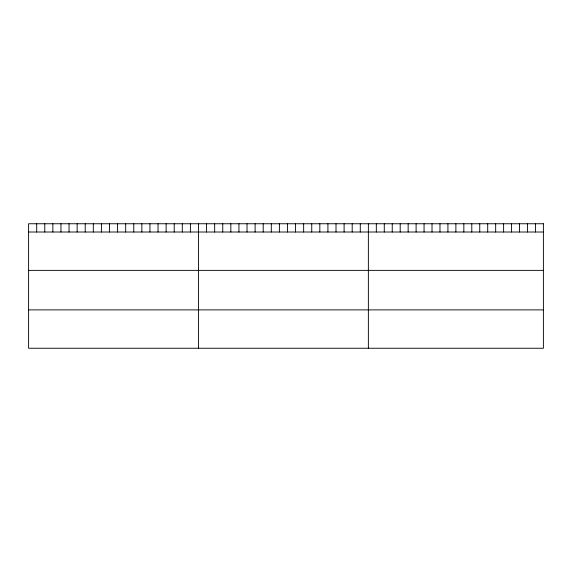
<?xml version="1.0" encoding="UTF-8"?>
<svg xmlns="http://www.w3.org/2000/svg" width="572" height="572" viewBox="0 0 572 572"><rect width="100%" height="100%" fill="white"/><g stroke="black" fill="none" stroke-linecap="round" stroke-linejoin="round"><path stroke-width="0.86" d="M28.6 232.01L543.4 232.01M28.6 270.37L543.4 270.37M28.6 309.888L543.4 309.888M535.442 223.752L535.442 232.01M527.491 223.752L527.491 232.01M519.533 223.752L519.533 232.01M511.575 223.752L511.575 232.01M503.617 223.752L503.617 232.01M495.667 223.752L495.667 232.01M487.709 223.752L487.709 232.01M479.751 223.752L479.751 232.01M471.793 223.752L471.793 232.01M463.842 223.752L463.842 232.01M455.884 223.752L455.884 232.01M447.926 223.752L447.926 232.01M439.975 223.752L439.975 232.01M432.017 223.752L432.017 232.01M424.059 223.752L424.059 232.01M416.101 223.752L416.101 232.01M408.151 223.752L408.151 232.01M400.193 223.752L400.193 232.01M392.235 223.752L392.235 232.01M384.277 223.752L384.277 232.01M376.326 223.752L376.326 232.01M368.368 223.752L368.368 348.248M360.281 223.752L360.281 232.01M352.188 223.752L352.188 232.01M344.101 223.752L344.101 232.01M336.007 223.752L336.007 232.01M327.92 223.752L327.92 232.01M319.827 223.752L319.827 232.01M311.74 223.752L311.74 232.01M303.653 223.752L303.653 232.01M295.56 223.752L295.56 232.01M287.473 223.752L287.473 232.01M279.379 223.752L279.379 232.01M271.292 223.752L271.292 232.01M263.199 223.752L263.199 232.01M255.112 223.752L255.112 232.01M247.025 223.752L247.025 232.01M238.932 223.752L238.932 232.01M230.845 223.752L230.845 232.01M222.751 223.752L222.751 232.01M214.664 223.752L214.664 232.01M206.571 223.752L206.571 232.01M198.484 223.752L198.484 348.248M190.397 223.752L190.397 232.01M182.304 223.752L182.304 232.01M174.217 223.752L174.217 232.01M166.123 223.752L166.123 232.01M158.036 223.752L158.036 232.01M149.943 223.752L149.943 232.01M141.856 223.752L141.856 232.01M133.769 223.752L133.769 232.01M125.676 223.752L125.676 232.01M117.589 223.752L117.589 232.01M109.495 223.752L109.495 232.01M101.408 223.752L101.408 232.01M93.315 223.752L93.315 232.01M85.228 223.752L85.228 232.01M77.141 223.752L77.141 232.01M69.048 223.752L69.048 232.01M60.961 223.752L60.961 232.01M52.867 223.752L52.867 232.01M44.78 223.752L44.78 232.01M36.687 223.752L36.687 232.01M543.4 223.752L28.6 223.752L28.6 348.248L543.4 348.248L543.4 223.752"/></g></svg>
